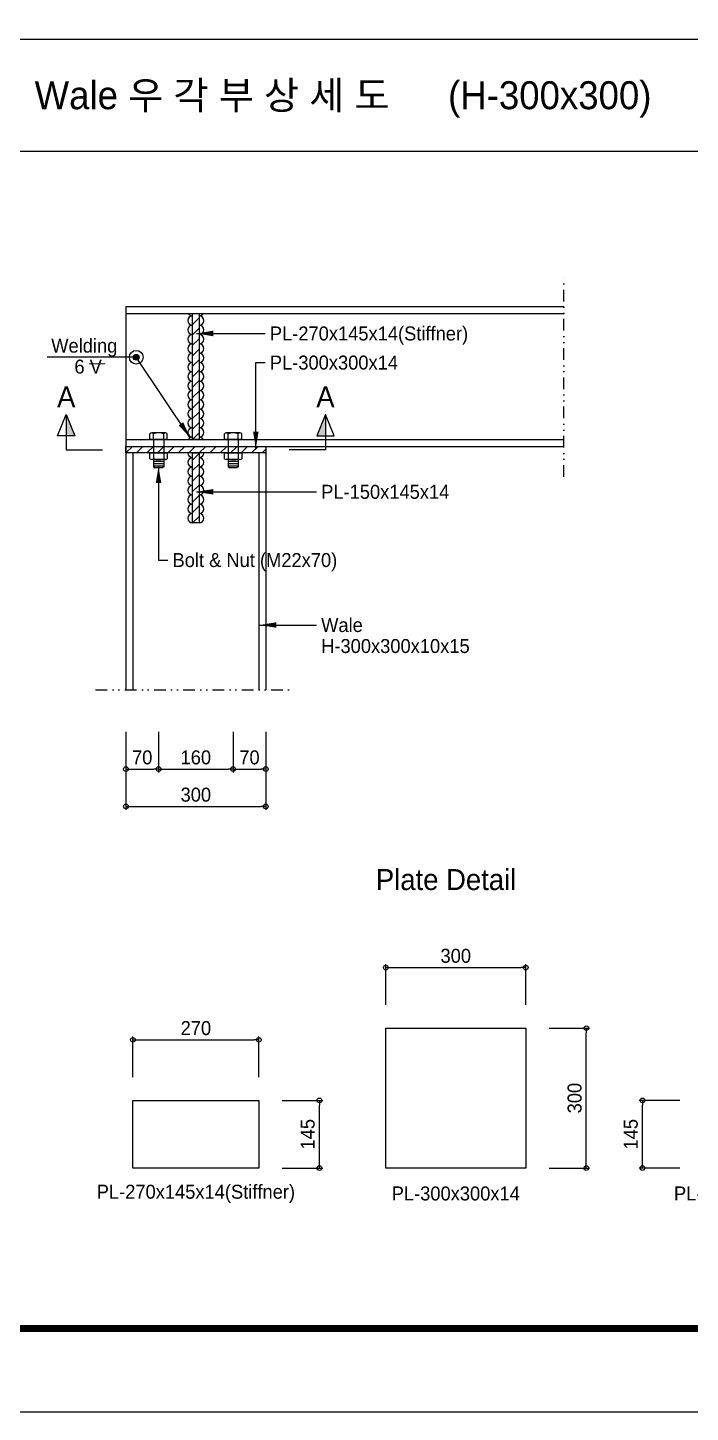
# Model space of a CAD drawing. Header units: millimetres. Extents: x 1073475 to 2890243, y -1340830 to -367733.
# Drawn here: x 2717696 to 2719117, y -373673 to -370703 of the extents above; entities that cross this region are included whole.
import ezdxf
from ezdxf.enums import TextEntityAlignment as Align

# ---------------------------------------------------------------- set-up
doc = ezdxf.new("R2010")
doc.units = ezdxf.units.MM
doc.header["$LTSCALE"] = 50
doc.header["$PDMODE"] = 3
doc.header["$PDSIZE"] = 100
doc.linetypes.add('DIVIDE', pattern=[1.25, 0.5, -0.25, 0, -0.25, 0, -0.25])
doc.linetypes.add('HIDDEN', pattern=[9.525, 6.35, -3.175])
doc.layers.get('Defpoints').update_dxf_attribs({"color": 151})
for name, color, linetype in [('11', 11, 'Continuous'), ('C-BN', 1, 'Continuous'), ('C-CEN-DI', 1, 'DIVIDE'), ('C-DIM', 7, 'Continuous'), ('C-li', 41, 'Continuous'), ('C-PLATE', 135, 'Continuous'), ('C-PLATE-1', 2, 'Continuous'), ('C-TT', 9, 'Continuous'), ('C-WALE-1', 3, 'Continuous'), ('C-WALE-2', 1, 'Continuous'), ('C-WELDING', 41, 'Continuous'), ('C-단면', 7, 'Continuous'), ('TEX', 3, 'Continuous'), ('TEXT', 3, 'Continuous'), ('TITLE-2', 3, 'Continuous')]:
    doc.layers.add(name, color=color, linetype=linetype)
doc.styles.add('RXHG', font='arial.ttf')
doc.styles.add('돋움', font='')
doc.styles.get('돋움').set_extended_font_data('Dotum')
doc.dimstyles.new('SAM-LE-LE-상', dxfattribs={"dimscale": 0.1, "dimtxt": 300, "dimasz": 360, "dimexe": 70, "dimexo": 0, "dimgap": 100, "dimtad": 1, "dimdec": 0, "dimzin": 0, "dimdsep": 46, "dimlunit": 6, "dimtxsty": '돋움', "dimblk": 'NONE', "dimcen": 100, "dimclrd": 8, "dimclre": 8, "dimclrt": 256, "dimadec": 0, "dimazin": 0, "dimtfac": 1, "dimtdec": 0, "dimtix": 1, "dimtmove": 2, "dimatfit": 3, "dimfxl": 70, "dimtolj": 1, "dimtzin": 0, "dimlwd": -1, "dimlwe": -1, "dimarcsym": 0})
doc.dimstyles.new('SAM-상', dxfattribs={"dimscale": 0.1, "dimtxt": 300, "dimasz": 100, "dimexe": 70, "dimexo": 0, "dimgap": 100, "dimtad": 1, "dimdec": 0, "dimzin": 0, "dimdsep": 46, "dimlunit": 6, "dimtxsty": '돋움', "dimblk": 'ORIGIN', "dimcen": 100, "dimclrd": 8, "dimclre": 8, "dimclrt": 1, "dimadec": 0, "dimazin": 0, "dimtfac": 1, "dimtdec": 0, "dimtix": 1, "dimtmove": 2, "dimatfit": 3, "dimfxl": 70, "dimtolj": 1, "dimtzin": 0, "dimlwd": -1, "dimlwe": -1, "dimarcsym": 0})

# ---------------------------------------------------------------- blocks, each defined once
blk = doc.blocks.new('dbox')
at = {"layer": '11'}
blk.add_line((81088, 1800), (4288, 1800), dxfattribs=at)
at = {"layer": '11', "const_width": 150}
blk.add_lwpolyline([(81088, 1800), (4288, 1800), (4288, 57600), (81088, 57600)], close=True, dxfattribs=at)
at = {"layer": 'TEXT', "color": 7}
blk.add_line((84100, 0), (0, 0), dxfattribs=at)
at = {"layer": 'TEX', "color": 6, "linetype": 'Continuous', "style": 'RXHG', "width": 1}
for tag, p in [('일자', (76628, 15972)), ('축척', (76628, 13925)), ('설계번호', (76684, 12170))]:
    blk.add_attdef(tag, p, '', height=300, dxfattribs=at)
at = {"layer": 'TEX', "color": 7, "linetype": 'Continuous', "style": 'RXHG', "width": 1}
blk.add_attdef('파일명', (81840, 4453), '', height=300, rotation=90, dxfattribs=at)
at = {"layer": 'TEX', "linetype": 'Continuous', "style": 'RXHG', "width": 1}
for tag, p in [('도면명-1', (77799, 3389)), ('도면명-2', (77799, 2662))]:
    blk.add_attdef(tag, text='', height=400, dxfattribs=at).set_placement(p, align=Align.CENTER)
blk = doc.blocks.new('_Origin')
at = {"color": 0, "linetype": 'ByBlock', "lineweight": -2}
blk.add_line((0, 0), (-1, 0), dxfattribs=at)
blk.add_circle((0, 0), 0.5, dxfattribs=at)
blk = doc.blocks.new('*D407')
at = {"layer": 'C-DIM', "color": 8, "transparency": 16777216}
for p, q in [((2717906.7, -372213.6), (2717906.7, -372300.6)), ((2717976.7, -372213.6), (2717976.7, -372300.6)), ((2717916.7, -372293.6), (2717966.7, -372293.6))]:
    blk.add_line(p, q, dxfattribs=at)
at = {"layer": 'Defpoints', "color": 0, "transparency": 16777216}
for p in [(2717906.7, -372213.6), (2717976.7, -372213.6), (2717976.7, -372293.6)]:
    blk.add_point(p, dxfattribs=at)
at = {"layer": 'C-DIM', "color": 8, "transparency": 16777216, "xscale": 10, "yscale": 10, "zscale": 10, "rotation": 180}
blk.add_blockref('_Origin', (2717906.7, -372293.6), dxfattribs=at)
at = {"layer": 'C-DIM', "color": 8, "transparency": 16777216, "xscale": 10, "yscale": 10, "zscale": 10}
blk.add_blockref('_Origin', (2717976.7, -372293.6), dxfattribs=at)
at = {"layer": 'C-DIM', "color": 1, "transparency": 16777216, "insert": (2717941.7, -372268.6), "char_height": 30, "attachment_point": 5, "style": '돋움'}
blk.add_mtext('\\A1;70', dxfattribs=at)
blk = doc.blocks.new('*D408')
at = {"layer": 'C-DIM', "color": 8, "transparency": 16777216}
for p, q in [((2717976.7, -372213.6), (2717976.7, -372300.6)), ((2718136.7, -372213.6), (2718136.7, -372300.6)), ((2717986.7, -372293.6), (2718126.7, -372293.6))]:
    blk.add_line(p, q, dxfattribs=at)
at = {"layer": 'Defpoints', "color": 0, "transparency": 16777216}
for p in [(2717976.7, -372213.6), (2718136.7, -372213.6), (2718136.7, -372293.6)]:
    blk.add_point(p, dxfattribs=at)
at = {"layer": 'C-DIM', "color": 8, "transparency": 16777216, "xscale": 10, "yscale": 10, "zscale": 10, "rotation": 180}
blk.add_blockref('_Origin', (2717976.7, -372293.6), dxfattribs=at)
at = {"layer": 'C-DIM', "color": 8, "transparency": 16777216, "xscale": 10, "yscale": 10, "zscale": 10}
blk.add_blockref('_Origin', (2718136.7, -372293.6), dxfattribs=at)
at = {"layer": 'C-DIM', "color": 1, "transparency": 16777216, "insert": (2718056.7, -372268.6), "char_height": 30, "attachment_point": 5, "style": '돋움'}
blk.add_mtext('\\A1;160', dxfattribs=at)
blk = doc.blocks.new('*D409')
at = {"layer": 'C-DIM', "color": 8, "transparency": 16777216}
for p, q in [((2718136.7, -372213.6), (2718136.7, -372300.6)), ((2718206.7, -372213.6), (2718206.7, -372300.6)), ((2718146.7, -372293.6), (2718196.7, -372293.6))]:
    blk.add_line(p, q, dxfattribs=at)
at = {"layer": 'Defpoints', "color": 0, "transparency": 16777216}
for p in [(2718136.7, -372213.6), (2718206.7, -372213.6), (2718206.7, -372293.6)]:
    blk.add_point(p, dxfattribs=at)
at = {"layer": 'C-DIM', "color": 8, "transparency": 16777216, "xscale": 10, "yscale": 10, "zscale": 10, "rotation": 180}
blk.add_blockref('_Origin', (2718136.7, -372293.6), dxfattribs=at)
at = {"layer": 'C-DIM', "color": 8, "transparency": 16777216, "xscale": 10, "yscale": 10, "zscale": 10}
blk.add_blockref('_Origin', (2718206.7, -372293.6), dxfattribs=at)
at = {"layer": 'C-DIM', "color": 1, "transparency": 16777216, "insert": (2718171.7, -372268.6), "char_height": 30, "attachment_point": 5, "style": '돋움'}
blk.add_mtext('\\A1;70', dxfattribs=at)
blk = doc.blocks.new('*D410')
at = {"layer": 'C-DIM', "color": 8, "transparency": 16777216}
for p, q in [((2717906.7, -372293.6), (2717906.7, -372380.6)), ((2718206.7, -372293.6), (2718206.7, -372380.6)), ((2717916.7, -372373.6), (2718196.7, -372373.6))]:
    blk.add_line(p, q, dxfattribs=at)
at = {"layer": 'Defpoints', "color": 0, "transparency": 16777216}
for p in [(2717906.7, -372293.6), (2718206.7, -372293.6), (2718206.7, -372373.6)]:
    blk.add_point(p, dxfattribs=at)
at = {"layer": 'C-DIM', "color": 8, "transparency": 16777216, "xscale": 10, "yscale": 10, "zscale": 10, "rotation": 180}
blk.add_blockref('_Origin', (2717906.7, -372373.6), dxfattribs=at)
at = {"layer": 'C-DIM', "color": 8, "transparency": 16777216, "xscale": 10, "yscale": 10, "zscale": 10}
blk.add_blockref('_Origin', (2718206.7, -372373.6), dxfattribs=at)
at = {"layer": 'C-DIM', "color": 1, "transparency": 16777216, "insert": (2718056.7, -372348.6), "char_height": 30, "attachment_point": 5, "style": '돋움'}
blk.add_mtext('\\A1;300', dxfattribs=at)
blk = doc.blocks.new('A$C4D603F2C')
at = {"layer": 'C-BN'}
for p, q in [((-18.5, 0), (-18.5, 12.3)), ((-18.5, 0), (-16.3, 0)), ((18.5, 0), (-18.3, 0)), ((14.8, 14.1), (-14.8, 14.1)), ((-11, 0), (-11, 14.1)), ((11, 0), (11, 14.1)), ((18.5, 0), (18.5, 12.3)), ((-18.5, -29), (18.5, -29)), ((-18.5, -41.3), (-18.5, -29)), ((-11, -29), (-11, -58.5)), ((11, -29), (11, -58.5)), ((18.5, -29), (18.5, -41.3)), ((14.8, -43.1), (-14.8, -43.1)), ((11, -47.5), (-11, -47.5)), ((11, -52.5), (-11, -52.5)), ((11, -57.5), (-11, -57.5)), ((-11, -58.5), (-7.5, -61)), ((11, -58.5), (7.5, -61)), ((7.5, -61), (-7.5, -61))]:
    blk.add_line(p, q, dxfattribs=at)
at = {"layer": 'C-BN', "linetype": 'HIDDEN', "ltscale": 0.5}
for p, q in [((-11, 0), (-11, -29)), ((11, 0), (11, -29))]:
    blk.add_line(p, q, dxfattribs=at)
at = {"layer": 'C-BN'}
for centre, radius, start, end in [((-14.8, 9.2), 4.82, 38.9483, 141.0517), ((0, -20.6), 34.7, 71.5074, 108.4926), ((14.8, 9.2), 4.82, 38.9483, 141.0517), ((-14.8, -38.2), 4.82, 218.9483, 321.0517), ((0, -8.4), 34.7, 251.5074, 288.4926), ((14.8, -38.2), 4.82, 218.9483, 321.0517)]:
    blk.add_arc(centre, radius, start, end, dxfattribs=at)
blk = doc.blocks.new('*D427')
at = {"layer": 'C-DIM', "color": 8, "transparency": 16777216}
for p, q in [((2717921.8, -372954.2), (2717921.8, -372867.2)), ((2717931.8, -372874.2), (2718181.8, -372874.2)), ((2718191.8, -372954.2), (2718191.8, -372867.2))]:
    blk.add_line(p, q, dxfattribs=at)
at = {"layer": 'Defpoints', "color": 0, "transparency": 16777216}
for p in [(2718191.8, -372874.2), (2717921.8, -372954.2), (2718191.8, -372954.2)]:
    blk.add_point(p, dxfattribs=at)
at = {"layer": 'C-DIM', "color": 8, "transparency": 16777216, "xscale": 10, "yscale": 10, "zscale": 10, "rotation": 180}
blk.add_blockref('_Origin', (2717921.8, -372874.2), dxfattribs=at)
at = {"layer": 'C-DIM', "color": 8, "transparency": 16777216, "xscale": 10, "yscale": 10, "zscale": 10}
blk.add_blockref('_Origin', (2718191.8, -372874.2), dxfattribs=at)
at = {"layer": 'C-DIM', "color": 1, "transparency": 16777216, "insert": (2718056.8, -372849.2), "char_height": 30, "attachment_point": 5, "style": '돋움'}
blk.add_mtext('\\A1;270', dxfattribs=at)
blk = doc.blocks.new('*D428')
at = {"layer": 'C-DIM', "color": 8, "transparency": 16777216}
for p, q in [((2718241.8, -373004.2), (2718328.8, -373004.2)), ((2718321.8, -373139.2), (2718321.8, -373014.2)), ((2718241.8, -373149.2), (2718328.8, -373149.2))]:
    blk.add_line(p, q, dxfattribs=at)
at = {"layer": 'Defpoints', "color": 0, "transparency": 16777216}
for p in [(2718241.8, -373004.2), (2718321.8, -373004.2), (2718241.8, -373149.2)]:
    blk.add_point(p, dxfattribs=at)
at = {"layer": 'C-DIM', "color": 8, "transparency": 16777216, "xscale": 10, "yscale": 10, "zscale": 10}
for p, rotation in [((2718321.8, -373004.2), 90), ((2718321.8, -373149.2), 270)]:
    blk.add_blockref('_Origin', p, dxfattribs=dict(at, rotation=rotation))
at = {"layer": 'C-DIM', "color": 1, "transparency": 16777216, "insert": (2718296.8, -373076.7), "char_height": 30, "attachment_point": 5, "rotation": 90, "style": '돋움'}
blk.add_mtext('\\A1;145', dxfattribs=at)
blk = doc.blocks.new('*D429')
at = {"layer": 'C-DIM', "color": 8, "transparency": 16777216}
for p, q in [((2718464.2, -372799.2), (2718464.2, -372712.2)), ((2718474.2, -372719.2), (2718754.2, -372719.2)), ((2718764.2, -372799.2), (2718764.2, -372712.2))]:
    blk.add_line(p, q, dxfattribs=at)
at = {"layer": 'Defpoints', "color": 0, "transparency": 16777216}
for p in [(2718764.2, -372719.2), (2718464.2, -372799.2), (2718764.2, -372799.2)]:
    blk.add_point(p, dxfattribs=at)
at = {"layer": 'C-DIM', "color": 8, "transparency": 16777216, "xscale": 10, "yscale": 10, "zscale": 10, "rotation": 180}
blk.add_blockref('_Origin', (2718464.2, -372719.2), dxfattribs=at)
at = {"layer": 'C-DIM', "color": 8, "transparency": 16777216, "xscale": 10, "yscale": 10, "zscale": 10}
blk.add_blockref('_Origin', (2718764.2, -372719.2), dxfattribs=at)
at = {"layer": 'C-DIM', "color": 1, "transparency": 16777216, "insert": (2718614.2, -372694.2), "char_height": 30, "attachment_point": 5, "style": '돋움'}
blk.add_mtext('\\A1;300', dxfattribs=at)
blk = doc.blocks.new('*D430')
at = {"layer": 'C-DIM', "color": 8, "transparency": 16777216}
for p, q in [((2718814.2, -372849.2), (2718901.2, -372849.2)), ((2718894.2, -373139.2), (2718894.2, -372859.2)), ((2718814.2, -373149.2), (2718901.2, -373149.2))]:
    blk.add_line(p, q, dxfattribs=at)
at = {"layer": 'Defpoints', "color": 0, "transparency": 16777216}
for p in [(2718814.2, -372849.2), (2718894.2, -372849.2), (2718814.2, -373149.2)]:
    blk.add_point(p, dxfattribs=at)
at = {"layer": 'C-DIM', "color": 8, "transparency": 16777216, "xscale": 10, "yscale": 10, "zscale": 10}
for p, rotation in [((2718894.2, -372849.2), 90), ((2718894.2, -373149.2), 270)]:
    blk.add_blockref('_Origin', p, dxfattribs=dict(at, rotation=rotation))
at = {"layer": 'C-DIM', "color": 1, "transparency": 16777216, "insert": (2718869.2, -372999.2), "char_height": 30, "attachment_point": 5, "rotation": 90, "style": '돋움'}
blk.add_mtext('\\A1;300', dxfattribs=at)
blk = doc.blocks.new('*D433')
at = {"layer": 'C-DIM', "color": 8, "transparency": 16777216}
for p, q in [((2719094.7, -373004.2), (2719007.7, -373004.2)), ((2719014.7, -373139.2), (2719014.7, -373014.2)), ((2719094.7, -373149.2), (2719007.7, -373149.2))]:
    blk.add_line(p, q, dxfattribs=at)
at = {"layer": 'Defpoints', "color": 0, "transparency": 16777216}
for p in [(2719014.7, -373004.2), (2719094.7, -373004.2), (2719094.7, -373149.2)]:
    blk.add_point(p, dxfattribs=at)
at = {"layer": 'C-DIM', "color": 8, "transparency": 16777216, "xscale": 10, "yscale": 10, "zscale": 10}
for p, rotation in [((2719014.7, -373004.2), 90), ((2719014.7, -373149.2), 270)]:
    blk.add_blockref('_Origin', p, dxfattribs=dict(at, rotation=rotation))
at = {"layer": 'C-DIM', "color": 1, "transparency": 16777216, "insert": (2718989.7, -373076.7), "char_height": 30, "attachment_point": 5, "rotation": 90, "style": '돋움'}
blk.add_mtext('\\A1;145', dxfattribs=at)
blk = doc.blocks.new('_None')

msp = doc.modelspace()

# ---------------------------------------------------------------- hatches: boundary and pattern name
at = {"layer": 'C-DIM'}
h = msp.add_hatch(color=1, dxfattribs=at)
edge = h.paths.add_edge_path()
edge.add_arc((2717929, -371410.4), 6.17, 0, 360)
at = {"layer": 'C-PLATE'}
h = msp.add_hatch(dxfattribs=at)
h.set_pattern_fill('ANSI31', color=256, scale=5, style=0)
h.set_pattern_definition([(45, (2718049.737, -371586.649), (-11.2253, 11.2253), [])])
h.paths.add_polyline_path([(2718063.7, -371316.6), (2718063.7, -371586.6), (2718049.7, -371586.6), (2718049.7, -371316.6)])
h = msp.add_hatch(dxfattribs=at)
h.set_pattern_fill('ANSI31', color=256, scale=5, style=0)
h.set_pattern_definition([(45, (2717906.737, -371615.649), (-11.2253, 11.2253), [])])
h.paths.add_polyline_path([(2717906.7, -371601.6), (2718206.7, -371601.6), (2718206.7, -371615.6), (2717906.7, -371615.6)])
h = msp.add_hatch(dxfattribs=at)
h.set_pattern_fill('ANSI31', color=256, scale=5, style=0)
h.set_pattern_definition([(45, (2718049.737, -371765.649), (-11.2253, 11.2253), [])])
h.paths.add_polyline_path([(2718063.7, -371615.6), (2718063.7, -371765.6), (2718049.7, -371765.6), (2718049.7, -371615.6)])
at = {"layer": 'C-단면'}
for points in [[(2717778.8, -371533.4), (2717778.8, -371578.6), (2717797.5, -371578.6)], [(2718334.7, -371533.4), (2718334.7, -371578.6), (2718316, -371578.6)]]:
    msp.add_hatch(color=256, dxfattribs=at).paths.add_polyline_path(points)

# ---------------------------------------------------------------- linework, layer by layer
at = {"layer": 'C-CEN-DI', "linetype": 'DIVIDE'}
for p, q in [((2718846.1, -371666.6), (2718846.1, -371236.7)), ((2717841.8, -372123.7), (2718271.7, -372123.7))]:
    msp.add_line(p, q, dxfattribs=at)
at = {"layer": 'C-DIM', "color": 1, "const_width": 2}
msp.add_lwpolyline([(2717827.3, -371424.6), (2717862.7, -371424.6)], dxfattribs=at)
at = {"layer": 'C-DIM', "color": 1}
for radius in [14.8, 6.17]:
    msp.add_circle((2717929, -371410.4), radius, dxfattribs=at)
at = {"layer": 'C-li'}
for p, q in [((2714061.6, -370728.3), (2721100.3, -370728.3)), ((2714061.6, -370968.3), (2721100.3, -370968.3))]:
    msp.add_line(p, q, dxfattribs=at)
at = {"layer": 'C-PLATE'}
for points in [[(2718063.7, -371316.6), (2718063.7, -371586.6), (2718049.7, -371586.6), (2718049.7, -371316.6)], [(2717906.7, -371601.6), (2718206.7, -371601.6), (2718206.7, -371615.6), (2717906.7, -371615.6)], [(2718063.7, -371615.6), (2718063.7, -371765.6), (2718049.7, -371765.6), (2718049.7, -371615.6)]]:
    msp.add_lwpolyline(points, close=True, dxfattribs=at)
at = {"layer": 'C-PLATE-1'}
for points in [[(2718764.2, -372849.2), (2718764.2, -373149.2), (2718464.2, -373149.2), (2718464.2, -372849.2)], [(2718191.8, -373004.2), (2718191.8, -373149.2), (2717921.8, -373149.2), (2717921.8, -373004.2)]]:
    msp.add_lwpolyline(points, close=True, dxfattribs=at)
at = {"layer": 'C-WALE-1'}
for p, q in [((2717906.7, -371301.6), (2717906.7, -372123.7)), ((2717906.7, -371301.6), (2718846.1, -371301.6)), ((2717906.7, -371601.6), (2718846.1, -371601.6)), ((2718206.7, -371615.6), (2718206.7, -372123.7))]:
    msp.add_line(p, q, dxfattribs=at)
at = {"layer": 'C-WALE-2'}
for p, q in [((2717906.7, -371316.6), (2718846.1, -371316.6)), ((2717906.7, -371586.6), (2718846.1, -371586.6)), ((2717921.7, -371615.6), (2717921.7, -372123.7)), ((2718191.7, -371615.6), (2718191.7, -372123.7))]:
    msp.add_line(p, q, dxfattribs=at)
at = {"layer": 'C-WELDING'}
for centre, start, end in [((2718049.7, -371331.6), 90, 270), ((2718049.7, -371351.6), 90, 270), ((2718049.7, -371311.6), 210, 270), ((2718063.7, -371311.6), 270, 330), ((2718063.7, -371331.6), 270, 90), ((2718063.7, -371351.6), 270, 90), ((2718049.7, -371371.6), 90, 270), ((2718063.7, -371371.6), 270, 90), ((2718049.7, -371391.6), 90, 270), ((2718049.7, -371411.6), 90, 270), ((2718063.7, -371391.6), 270, 90), ((2718063.7, -371411.6), 270, 90), ((2718049.7, -371431.6), 90, 270), ((2718063.7, -371431.6), 270, 90), ((2718049.7, -371451.6), 90, 270), ((2718049.7, -371471.6), 90, 270), ((2718063.7, -371451.6), 270, 90), ((2718063.7, -371471.6), 270, 90), ((2718049.7, -371491.6), 90, 270), ((2718063.7, -371491.6), 270, 90), ((2718049.7, -371511.6), 90, 270), ((2718049.7, -371531.6), 90, 270), ((2718063.7, -371511.6), 270, 90), ((2718063.7, -371531.6), 270, 90), ((2718049.7, -371551.6), 90, 270), ((2718063.7, -371551.6), 270, 90), ((2718049.7, -371571.6), 90, 270), ((2718049.7, -371591.6), 90, 150), ((2718063.7, -371571.6), 270, 90), ((2718063.7, -371591.6), 30, 90), ((2718049.7, -371615.6), 180, 270), ((2718049.7, -371635.6), 90, 270), ((2718063.7, -371615.6), 270, 0), ((2718063.7, -371635.6), 270, 90), ((2718049.7, -371655.6), 90, 270), ((2718049.7, -371675.6), 90, 270), ((2718063.7, -371655.6), 270, 90), ((2718063.7, -371675.6), 270, 90), ((2718049.7, -371695.6), 90, 270), ((2718063.7, -371695.6), 270, 90), ((2718049.7, -371715.6), 90, 270), ((2718049.7, -371735.6), 90, 270), ((2718063.7, -371715.6), 270, 90), ((2718063.7, -371735.6), 270, 90), ((2718049.7, -371755.6), 90, 270), ((2718063.7, -371755.6), 270, 90)]:
    msp.add_arc(centre, 10, start, end, dxfattribs=at)
at = {"layer": 'C-단면'}
for points in [[(2717778.8, -371533.4), (2717797.5, -371578.6), (2717760.2, -371578.6)], [(2718334.7, -371533.4), (2718316, -371578.6), (2718353.3, -371578.6)]]:
    msp.add_lwpolyline(points, close=True, dxfattribs=at)
for points in [[(2717778.8, -371533.4), (2717778.8, -371608.6), (2717856.7, -371608.6)], [(2718334.7, -371533.4), (2718334.7, -371608.6), (2718256.7, -371608.6)]]:
    msp.add_lwpolyline(points, dxfattribs=at)

# ---------------------------------------------------------------- block references
at = {"xscale": 0.1, "yscale": 0.1, "zscale": 0.1}
msp.add_blockref('dbox', (2713632.7, -373673.1), dxfattribs=at)
for p in [(2717976.8, -371586.6), (2718136.8, -371586.6)]:
    msp.add_blockref('A$C4D603F2C', p)

# ---------------------------------------------------------------- texts
at = {"layer": 'C-DIM', "color": 1, "style": '돋움'}
for s, p in [('PL-270x145x14(Stiffner)', (2718215.4, -371359.3)), ('Welding', (2717746.6, -371385.4)), ('PL-300x300x14', (2718215.4, -371421.7)), ('PL-150x145x14', (2718325.5, -371698.9)), ('Bolt & Nut (M22x70)', (2718006.7, -371845.2)), ('Wale', (2718325.5, -371984.6)), ('H-300x300x10x15', (2718325.5, -372029.6))]:
    msp.add_text(s, height=30, dxfattribs=at).set_placement(p, align=Align.MIDDLE_LEFT)
msp.add_text('6 V', height=30, dxfattribs=at).set_placement((2717825.8, -371430.4), align=Align.MIDDLE_CENTER)
at = {"layer": 'C-DIM', "style": '돋움'}
for s, p in [('PL-270x145x14(Stiffner)', (2718056.8, -373203.7)), ('PL-300x300x14', (2718614.2, -373203.7)), ('PL-150x145x14', (2719219.7, -373203.7))]:
    msp.add_text(s, height=30, dxfattribs=at).set_placement(p, align=Align.MIDDLE)
at = {"layer": 'C-TT', "style": '돋움'}
msp.add_text('Plate Detail', height=45, dxfattribs=at).set_placement((2718593.4, -372529.6), align=Align.MIDDLE)
at = {"layer": 'C-단면', "style": '돋움'}
for p in [(2717778.8, -371495.1), (2718334.7, -371495.1)]:
    msp.add_text('A', height=45, dxfattribs=at).set_placement(p, align=Align.MIDDLE)
at = {"layer": 'TITLE-2', "style": '돋움'}
for s, p in [('Wale 우 각 부 상 세 도', (2717710.9, -370848.3)), ('(H-300x300)', (2718597.7, -370848.3))]:
    msp.add_text(s, height=60, dxfattribs=at).set_placement(p, align=Align.MIDDLE_LEFT)

# ---------------------------------------------------------------- dimensions: what is measured, and where the dimension line sits
at = {"layer": 'C-DIM'}
for base, p1, p2, picture, middle in [((2717976.7, -372293.6), (2717906.7, -372213.6), (2717976.7, -372213.6), '*D407', (2717941.7, -372268.6)), ((2718136.7, -372293.6), (2717976.7, -372213.6), (2718136.7, -372213.6), '*D408', (2718056.7, -372268.6)), ((2718206.7, -372293.6), (2718136.7, -372213.6), (2718206.7, -372213.6), '*D409', (2718171.7, -372268.6)), ((2718206.7, -372373.6), (2717906.7, -372293.6), (2718206.7, -372293.6), '*D410', (2718056.7, -372348.6)), ((2718764.2, -372719.2), (2718464.2, -372799.2), (2718764.2, -372799.2), '*D429', (2718614.2, -372694.2)), ((2718191.8, -372874.2), (2717921.8, -372954.2), (2718191.8, -372954.2), '*D427', (2718056.8, -372849.2))]:
    dim = msp.add_linear_dim(base=base, p1=p1, p2=p2, dimstyle='SAM-상', dxfattribs=at)
    dim.commit()
    dim.dimension.update_dxf_attribs({"geometry": picture, "text_midpoint": middle})
for base, p1, p2, picture, middle in [((2718894.2, -372849.2), (2718814.2, -373149.2), (2718814.2, -372849.2), '*D430', (2718869.2, -372999.2)), ((2718321.8, -373004.2), (2718241.8, -373149.2), (2718241.8, -373004.2), '*D428', (2718296.8, -373076.7)), ((2719014.7, -373004.2), (2719094.7, -373149.2), (2719094.7, -373004.2), '*D433', (2718989.7, -373076.7))]:
    dim = msp.add_linear_dim(base=base, p1=p1, p2=p2, angle=90, dimstyle='SAM-상', dxfattribs=at)
    dim.commit()
    dim.dimension.update_dxf_attribs({"geometry": picture, "text_midpoint": middle})

# ---------------------------------------------------------------- leaders
for points in [[(2718057.9, -371359.3), (2718185.4, -371359.3), (2718205.4, -371359.3)], [(2718044.7, -371582.9), (2717929, -371410.4), (2717737.8, -371410.4)], [(2718185.4, -371606), (2718185.4, -371421.7), (2718205.4, -371421.7)], [(2717976.7, -371644.1), (2717976.7, -371845.2), (2717996.7, -371845.2)], [(2718057.9, -371698.9), (2718295.5, -371698.9), (2718315.5, -371698.9)], [(2718193.6, -371984.6), (2718295.5, -371984.6), (2718315.5, -371984.6)]]:
    msp.add_leader(points, dimstyle='SAM-LE-LE-상', dxfattribs=at)

doc.saveas('drawing.dxf')
